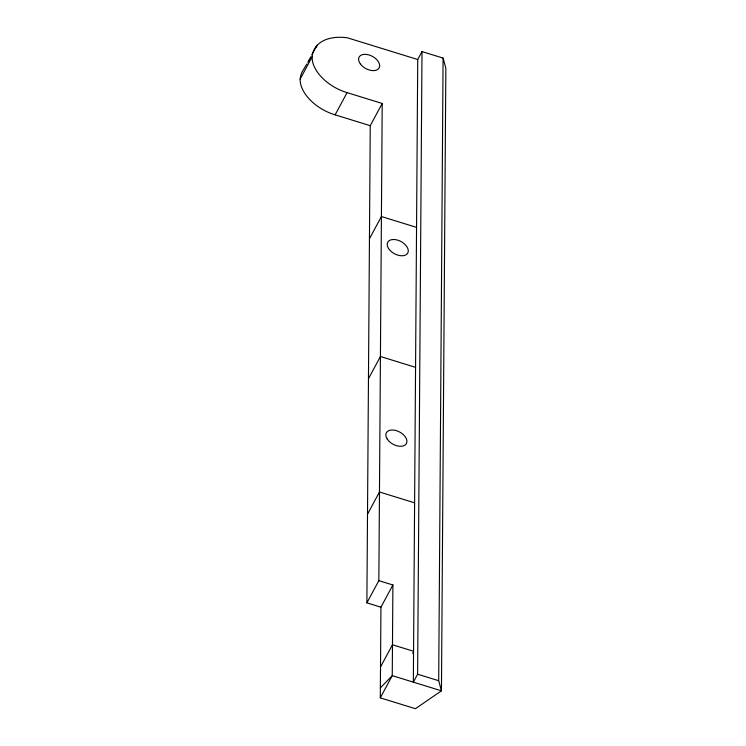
<?xml version="1.0" encoding="UTF-8"?>
<svg xmlns="http://www.w3.org/2000/svg" width="746" height="746" viewBox="0 0 746 746"><rect width="100%" height="100%" fill="white"/><g stroke="black" fill="none" stroke-linecap="round" stroke-linejoin="round"><path stroke-width="1.12" d="M380.936 607.197L366.883 602.861L370.249 125.682L382.213 103.47L347.077 92.625A37.281 22.744 28.3 0 1 312.117 56.873A49.404 30.138 28.3 0 1 315.288 47.679L317.339 45.142A49.404 30.138 28.3 0 1 347.468 37.832L417.732 59.521L413.34 682.152L417.611 674.216L422.003 51.586L443.087 58.085L445.847 68.194L441.445 690.824L415.429 708.7L380.292 697.855L380.936 607.197L392.9 584.985L378.847 580.649L382.213 103.47M392.9 584.985L392.256 675.643L380.292 697.855M380.367 687.896L392.256 675.643L441.445 690.824L438.695 680.716L443.087 58.085M412.752 653.412L413.554 651.267L392.471 644.758L380.516 666.971M306.942 63.904L303.324 69.891A49.404 30.138 28.3 0 0 300.153 79.085A37.281 22.744 28.3 0 0 335.113 114.837L370.249 125.682M308.033 61.881L310.756 56.836M311.837 54.812L316.733 45.73M308.107 62.282L309.189 60.267M316.248 47.157L317.339 45.142M300.153 79.085L312.117 56.873M335.113 114.837L347.077 92.625M417.732 59.521L422.003 51.586M369.457 238.748L381.411 216.536L416.548 227.381M368.468 378.716L380.423 356.504L415.559 367.349M367.508 514.199L379.472 491.987L414.608 502.832M366.883 602.861L378.847 580.649M417.611 674.216L438.695 680.716M387.239 439.077A11.377 6.938 28.3 0 0 405.498 444.709A11.377 6.938 28.3 0 0 396.452 430.684A11.377 6.938 28.3 0 0 387.239 439.077M388.591 248.549A11.377 6.938 28.3 0 0 406.85 254.19A11.377 6.938 28.3 0 0 397.795 240.165A11.377 6.938 28.3 0 0 388.591 248.549M360.393 64.016A11.377 6.938 28.3 0 0 378.604 68.651A11.377 6.938 28.3 0 0 368.375 54.784A11.377 6.938 28.3 0 0 360.393 64.016"/></g></svg>
